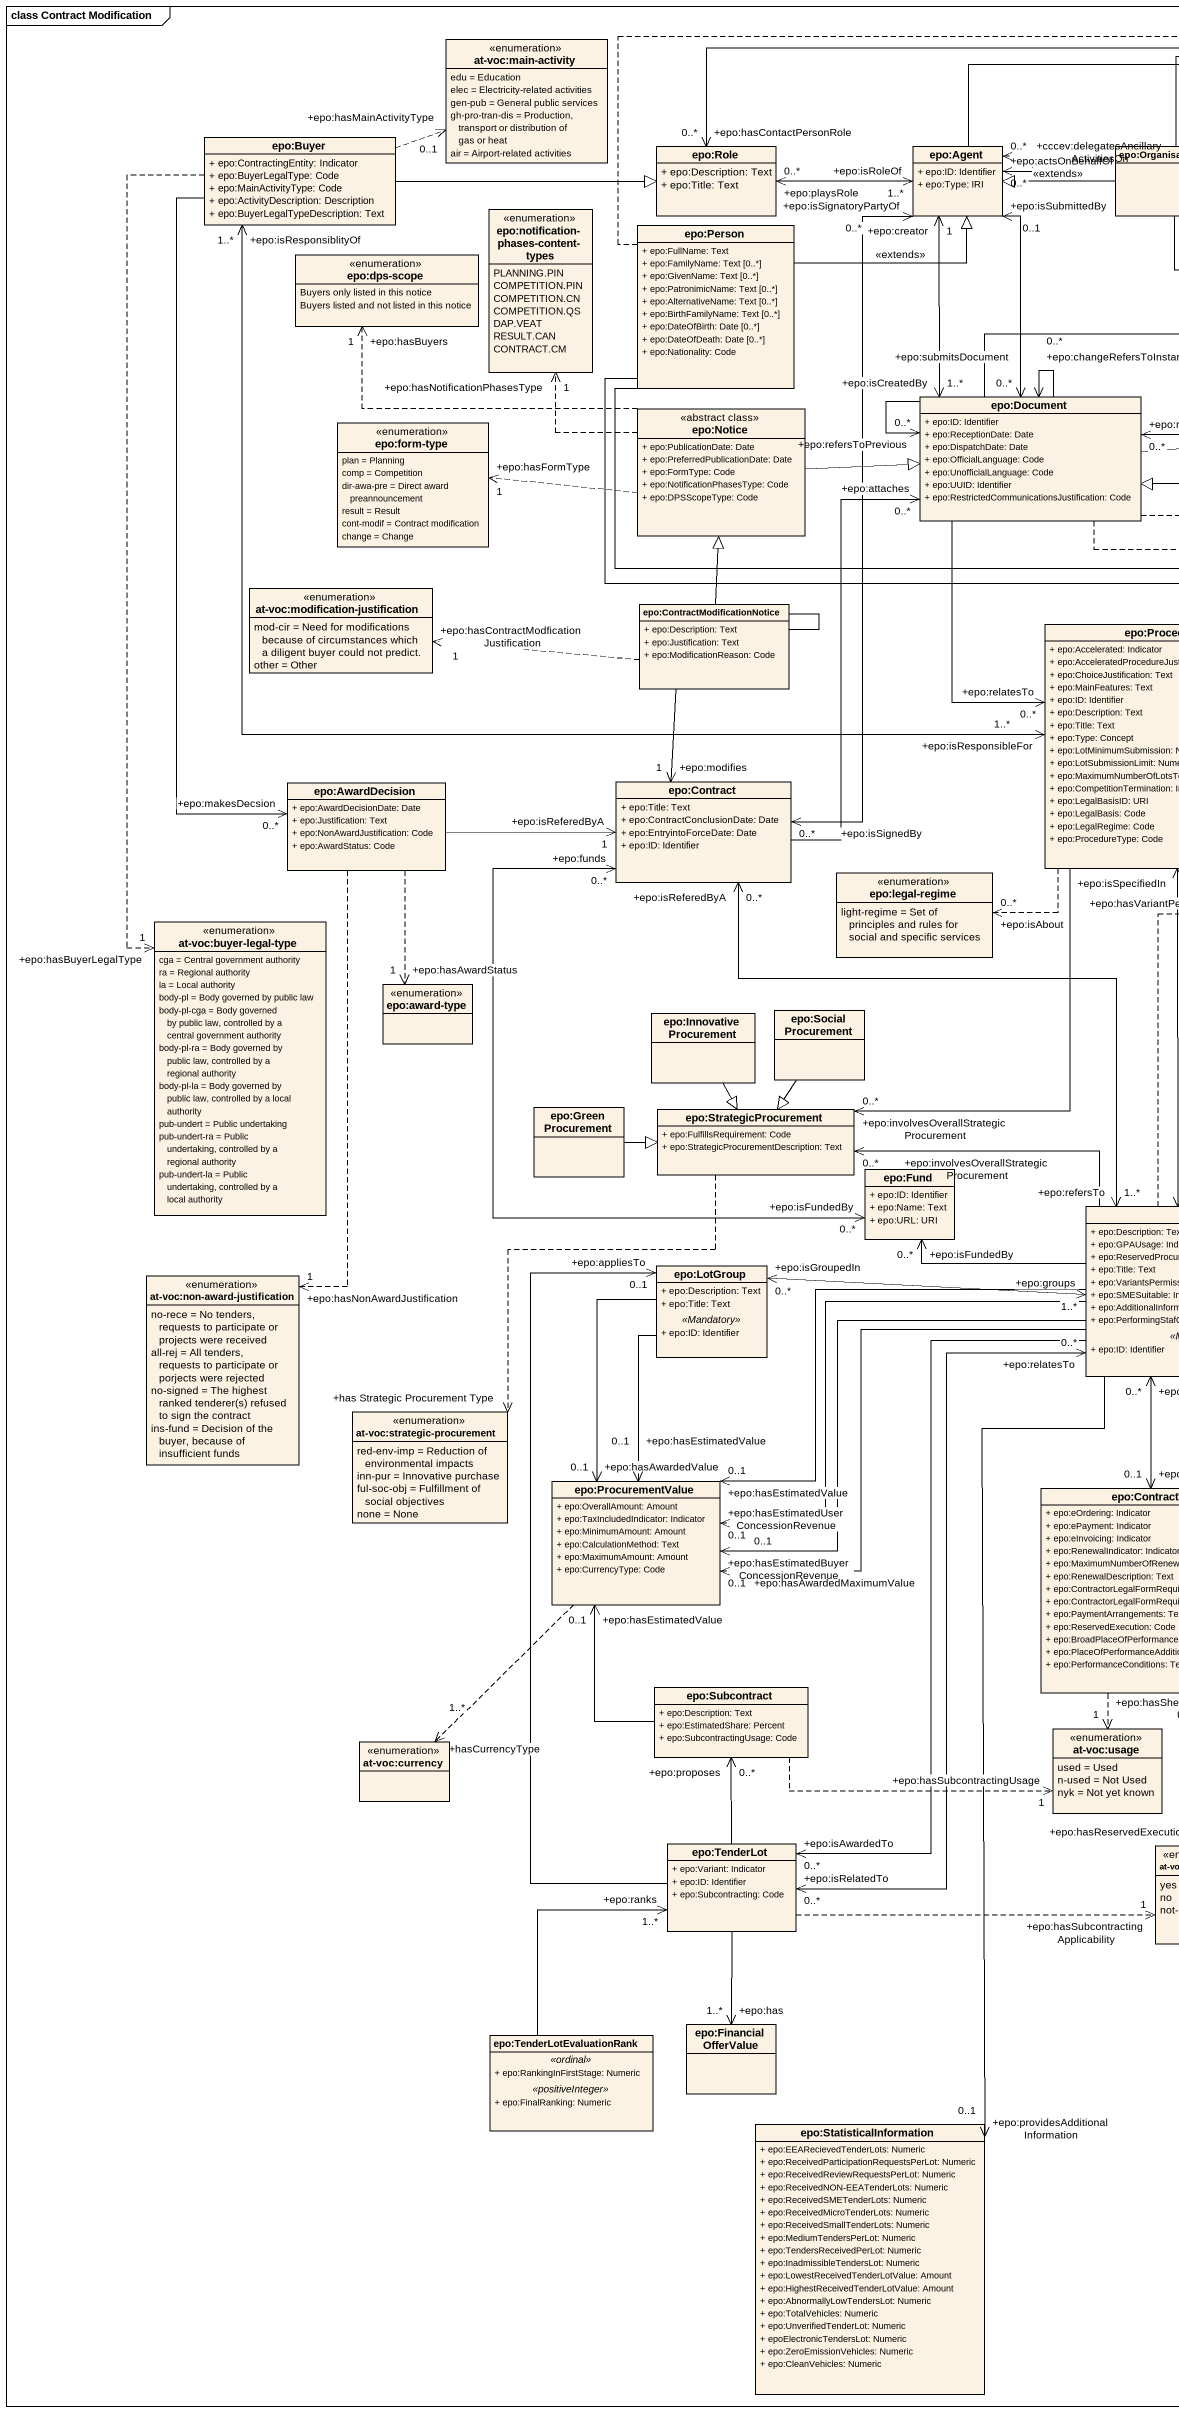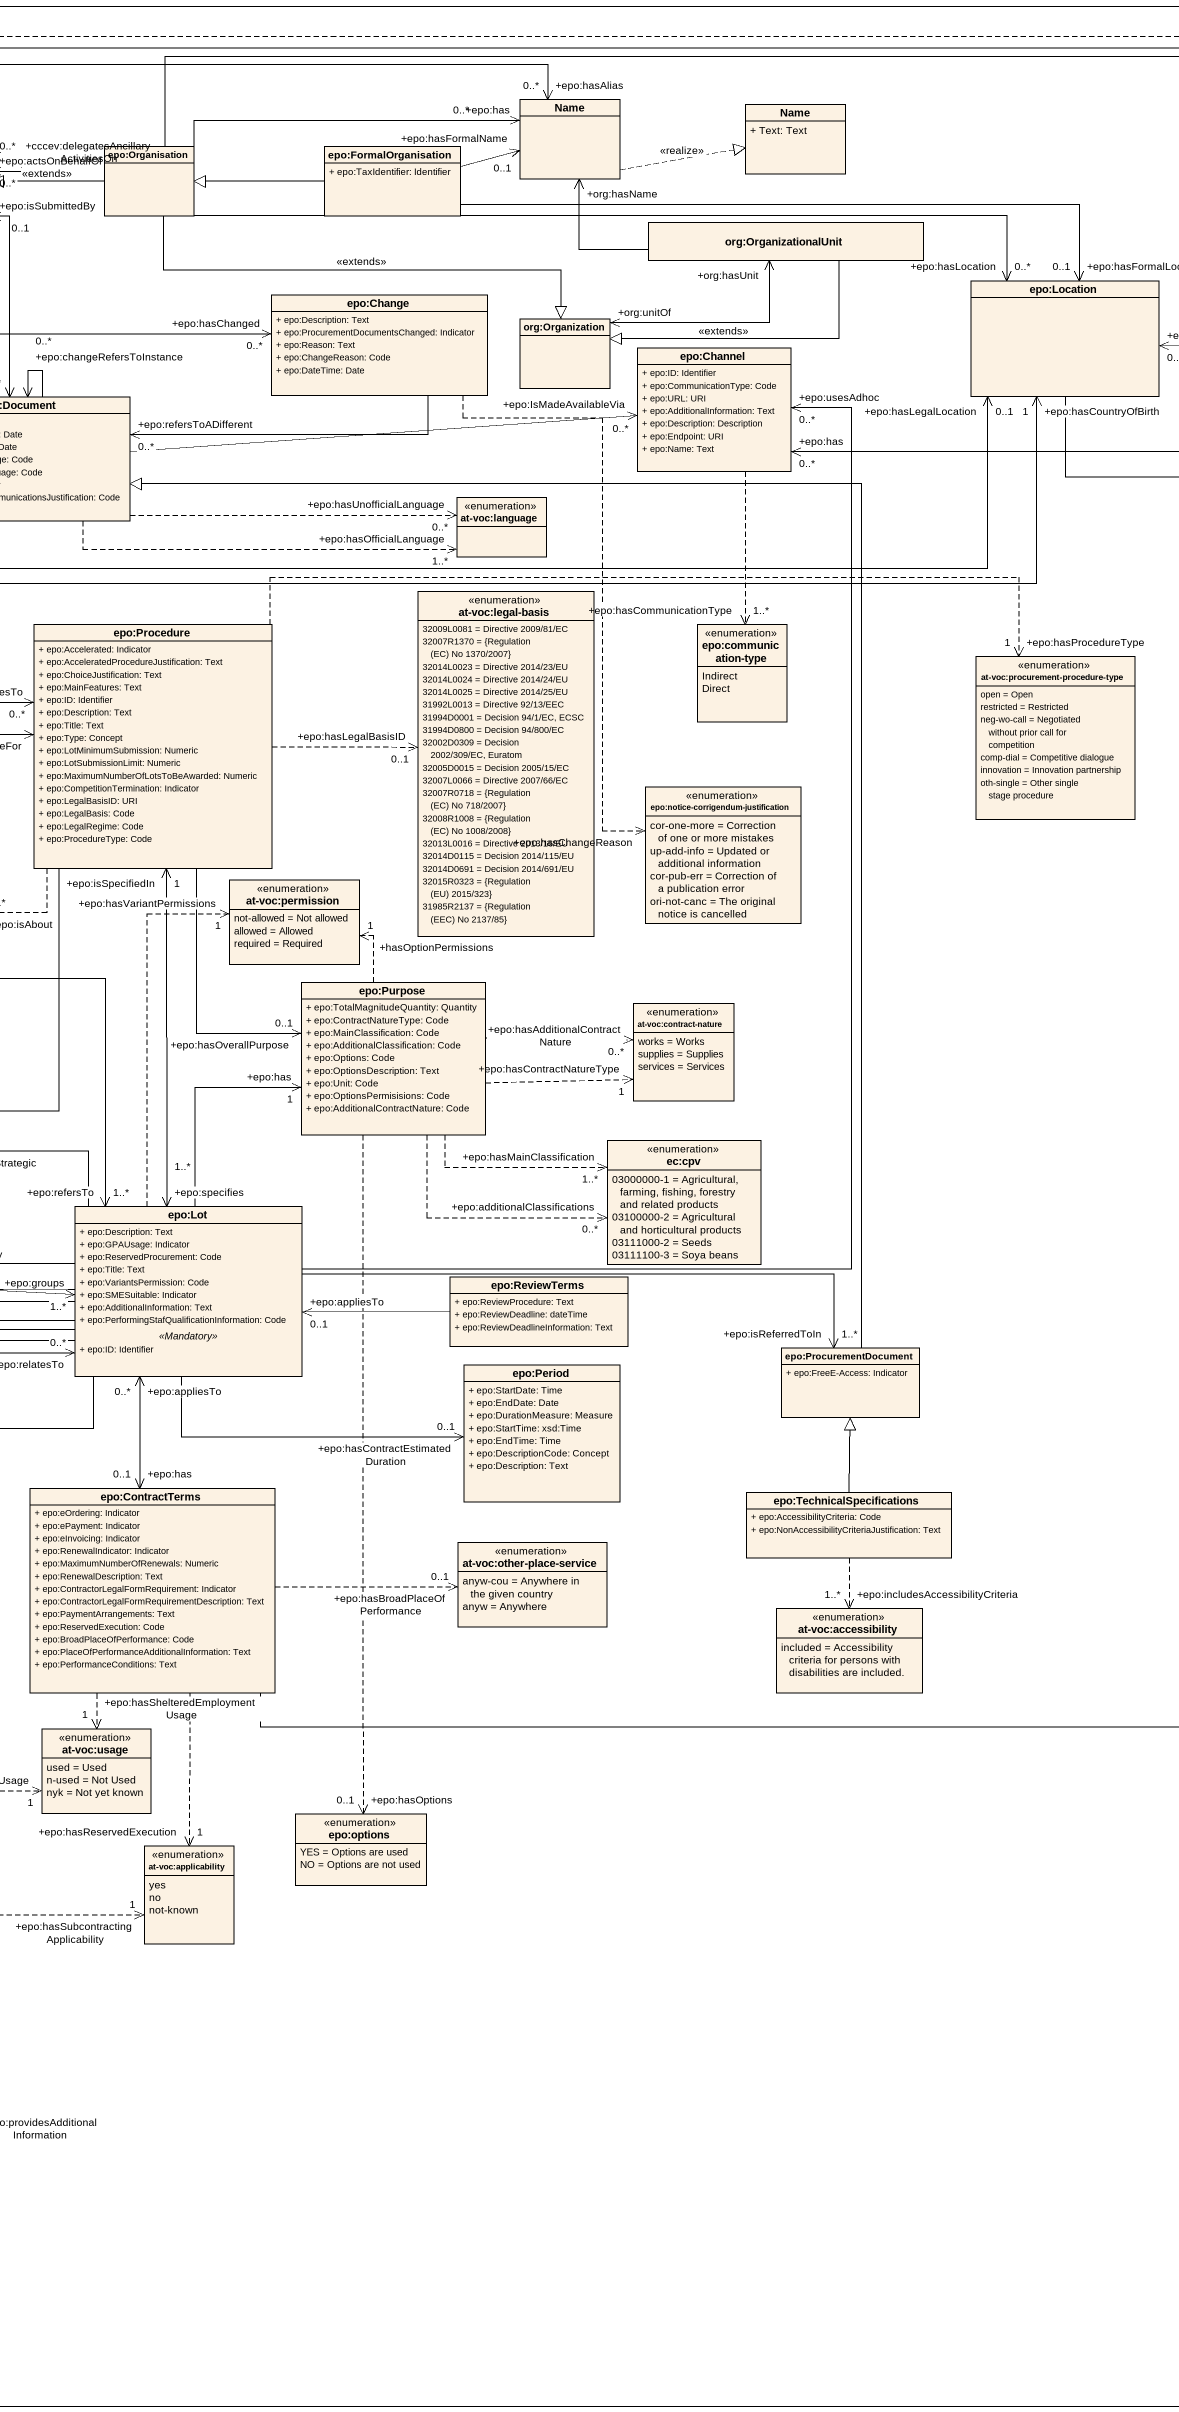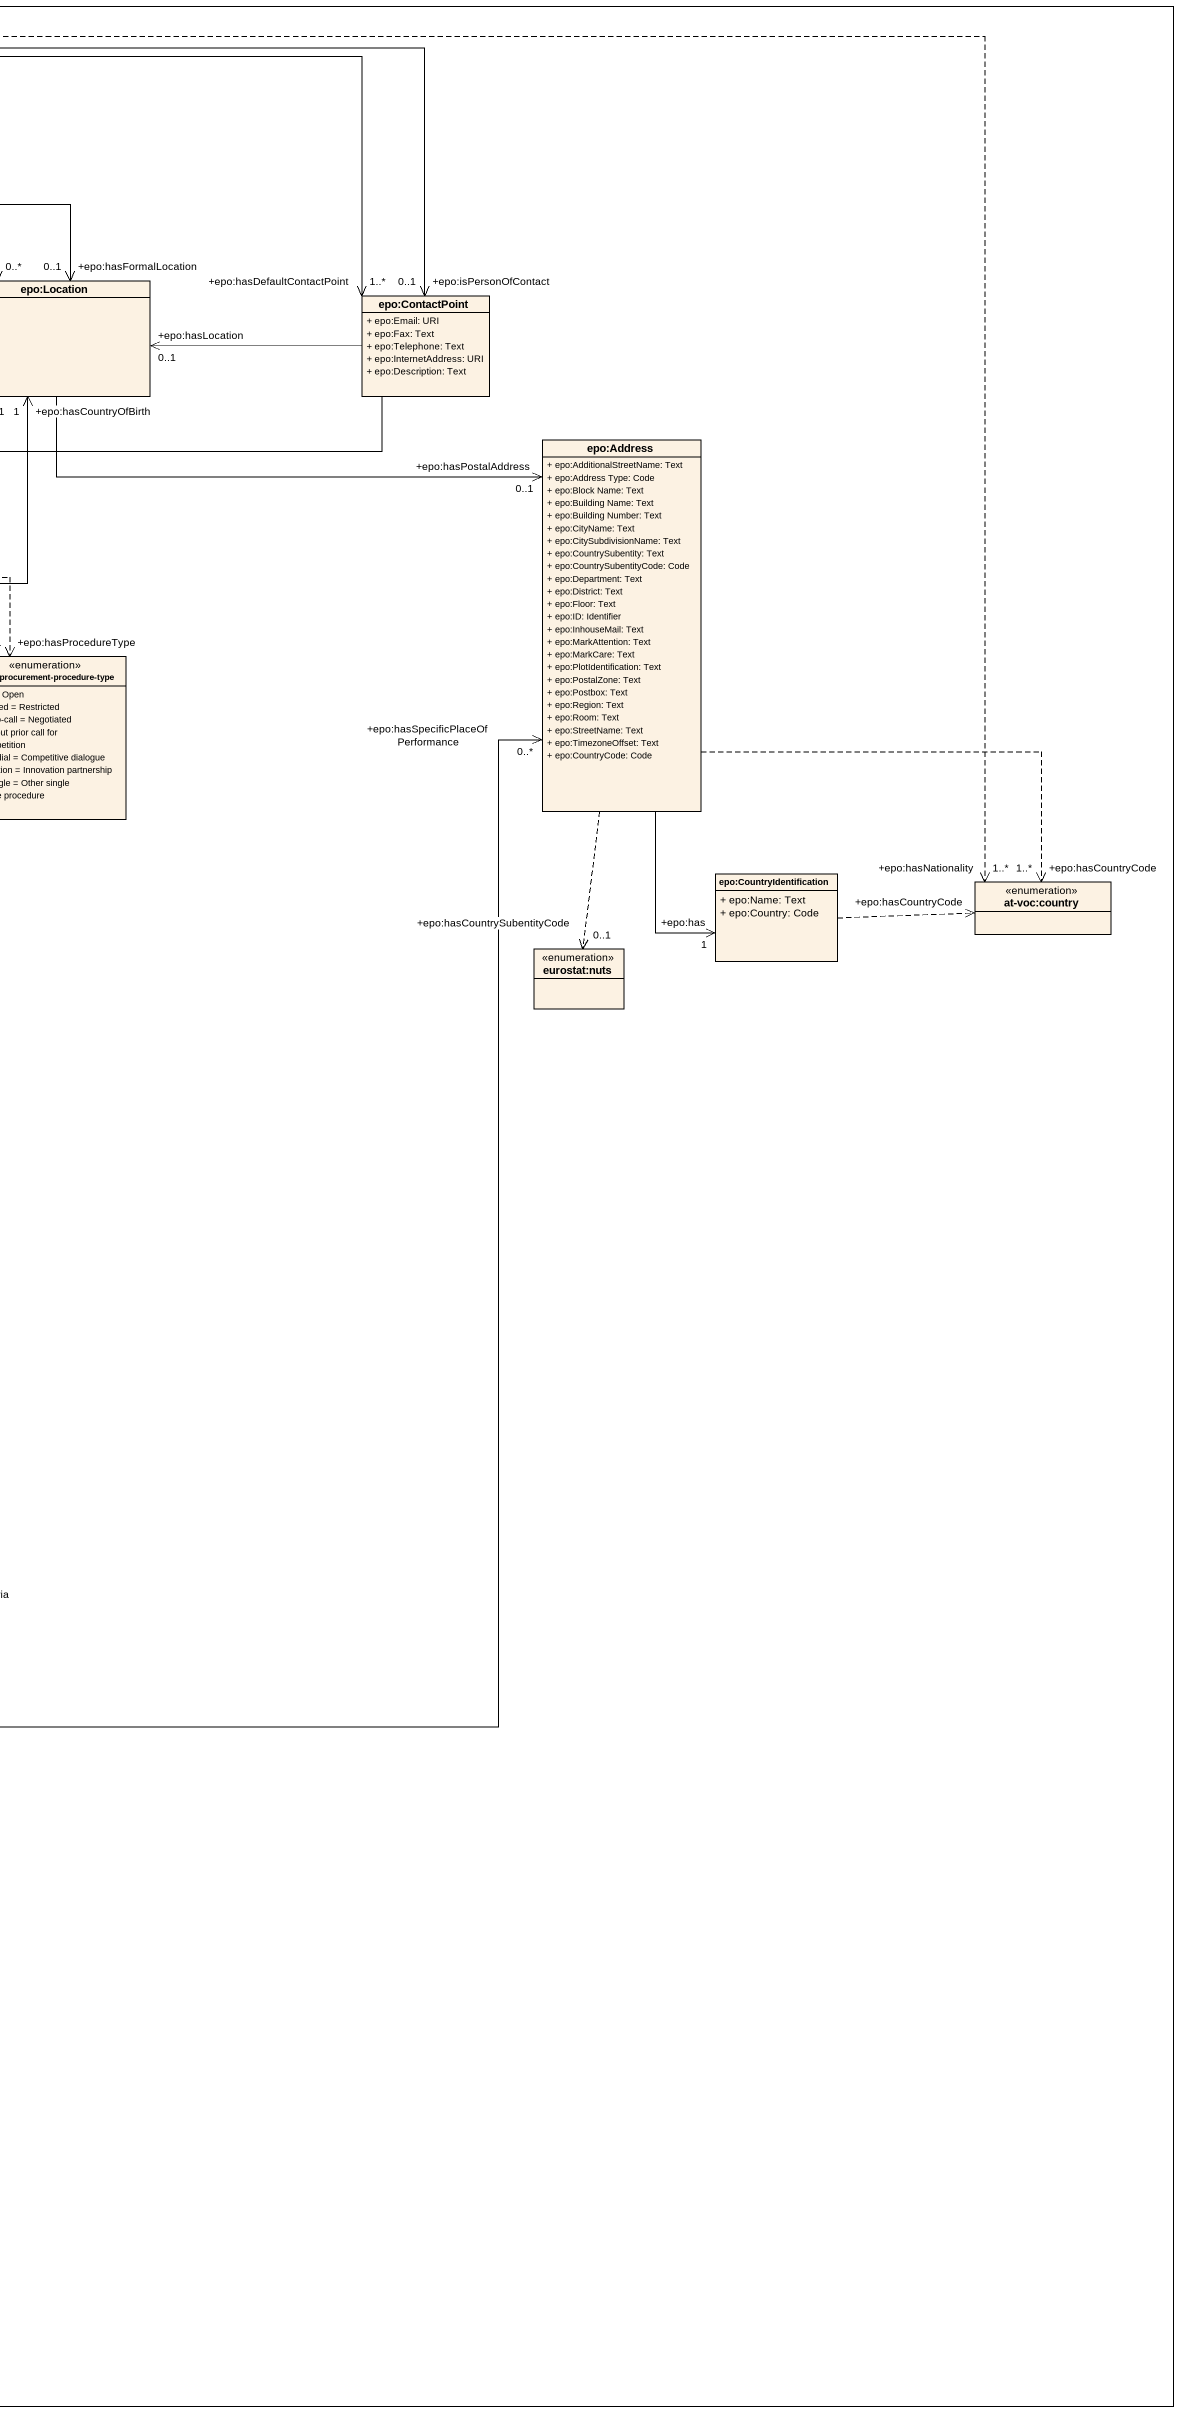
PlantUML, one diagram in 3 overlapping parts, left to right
@startuml
mainframe class Contract Modification
hide circle
hide empty members
skinparam classAttributeIconSize 0
enum "at-voc:main-activity" as at_voc_main_activity {
  edu = Education
  elec = Electricity-related activities
  gen-pub = General public services
  gh-pro-tran-dis = Production, transport or distribution of gas or heat
  air = Airport-related activities
}
class "epo:Buyer" as epo_Buyer {
  + epo:ContractingEntity: Indicator
  + epo:BuyerLegalType: Code
  + epo:MainActivityType: Code
  + epo:ActivityDescription: Description
  + epo:BuyerLegalTypeDescription: Text
}
class Name
class "Name" as Name_2 {
  + Text: Text
}
class "epo:Role" as epo_Role {
  + epo:Description: Text
  + epo:Title: Text
}
class "epo:Agent" as epo_Agent {
  + epo:ID: Identifier
  + epo:Type: IRI
}
class "epo:Organisation" as epo_Organisation
class "epo:FormalOrganisation" as epo_FormalOrganisation {
  + epo:TaxIdentifier: Identifier
}
enum "epo:notification-phases-content-types" as epo_notification_phases {
  PLANNING.PIN
  COMPETITION.PIN
  COMPETITION.CN
  COMPETITION.QS
  DAP.VEAT
  RESULT.CAN
  CONTRACT.CM
}
class "epo:Person" as epo_Person {
  + epo:FullName: Text
  + epo:FamilyName: Text [0..*]
  + epo:GivenName: Text [0..*]
  + epo:PatronimicName: Text [0..*]
  + epo:AlternativeName: Text [0..*]
  + epo:BirthFamilyName: Text [0..*]
  + epo:DateOfBirth: Date [0..*]
  + epo:DateOfDeath: Date [0..*]
  + epo:Nationality: Code
}
class "org:OrganizationalUnit" as org_OrganizationalUnit
enum "epo:dps-scope" as epo_dps_scope {
  Buyers only listed in this notice
  Buyers listed and not listed in this notice
}
class "epo:Change" as epo_Change {
  + epo:Description: Text
  + epo:ProcurementDocumentsChanged: Indicator
  + epo:Reason: Text
  + epo:ChangeReason: Code
  + epo:DateTime: Date
}
class "org:Organization" as org_Organization
class "epo:Location" as epo_Location
class "epo:ContactPoint" as epo_ContactPoint {
  + epo:Email: URI
  + epo:Fax: Text
  + epo:Telephone: Text
  + epo:InternetAddress: URI
  + epo:Description: Text
}
class "epo:Channel" as epo_Channel {
  + epo:ID: Identifier
  + epo:CommunicationType: Code
  + epo:URL: URI
  + epo:AdditionalInformation: Text
  + epo:Description: Description
  + epo:Endpoint: URI
  + epo:Name: Text
}
class "epo:Notice" as epo_Notice <<abstract class>> {
  + epo:PublicationDate: Date
  + epo:PreferredPublicationDate: Date
  + epo:FormType: Code
  + epo:NotificationPhasesType: Code
  + epo:DPSScopeType: Code
}
class "epo:Document" as epo_Document {
  + epo:ID: Identifier
  + epo:ReceptionDate: Date
  + epo:DispatchDate: Date
  + epo:OfficialLanguage: Code
  + epo:UnofficialLanguage: Code
  + epo:UUID: Identifier
  + epo:RestrictedCommunicationsJustification: Code
}
enum "epo:form-type" as epo_form_type {
  plan = Planning
  comp = Competition
  dir-awa-pre = Direct award preannouncement
  result = Result
  cont-modif = Contract modification
  change = Change
}
class "epo:Address" as epo_Address {
  + epo:AdditionalStreetName: Text
  + epo:Address Type: Code
  + epo:Block Name: Text
  + epo:Building Name: Text
  + epo:Building Number: Text
  + epo:CityName: Text
  + epo:CitySubdivisionName: Text
  + epo:CountrySubentity: Text
  + epo:CountrySubentityCode: Code
  + epo:Department: Text
  + epo:District: Text
  + epo:Floor: Text
  + epo:ID: Identifier
  + epo:InhouseMail: Text
  + epo:MarkAttention: Text
  + epo:MarkCare: Text
  + epo:PlotIdentification: Text
  + epo:PostalZone: Text
  + epo:Postbox: Text
  + epo:Region: Text
  + epo:Room: Text
  + epo:StreetName: Text
  + epo:TimezoneOffset: Text
  + epo:CountryCode: Code
}
enum "at-voc:language" as at_voc_language
enum "at-voc:modification-justification" as at_voc_modification {
  mod-cir = Need for modifications because of circumstances which a diligent buyer could not predict.
  other = Other
}
enum "at-voc:legal-basis" as at_voc_legal_basis {
  32009L0081 = Directive 2009/81/EC
  {field} 32007R1370 = {Regulation (EC) No 1370/2007}
  32014L0023 = Directive 2014/23/EU
  32014L0024 = Directive 2014/24/EU
  32014L0025 = Directive 2014/25/EU
  31992L0013 = Directive 92/13/EEC
  31994D0001 = Decision 94/1/EC, ECSC
  31994D0800 = Decision 94/800/EC
  32002D0309 = Decision 2002/309/EC, Euratom
  32005D0015 = Decision 2005/15/EC
  32007L0066 = Directive 2007/66/EC
  {field} 32007R0718 = {Regulation (EC) No 718/2007}
  {field} 32008R1008 = {Regulation (EC) No 1008/2008}
  32013L0016 = Directive 2013/16/EU
  32014D0115 = Decision 2014/115/EU
  32014D0691 = Decision 2014/691/EU
  {field} 32015R0323 = {Regulation (EU) 2015/323}
  {field} 31985R2137 = {Regulation (EEC) No 2137/85}
}
class "epo:ContractModificationNotice" as epo_ContractModificationNoti {
  + epo:Description: Text
  + epo:Justification: Text
  + epo:ModificationReason: Code
}
class "epo:Procedure" as epo_Procedure {
  + epo:Accelerated: Indicator
  + epo:AcceleratedProcedureJustification: Text
  + epo:ChoiceJustification: Text
  + epo:MainFeatures: Text
  + epo:ID: Identifier
  + epo:Description: Text
  + epo:Title: Text
  + epo:Type: Concept
  + epo:LotMinimumSubmission: Numeric
  + epo:LotSubmissionLimit: Numeric
  + epo:MaximumNumberOfLotsToBeAwarded: Numeric
  + epo:CompetitionTermination: Indicator
  + epo:LegalBasisID: URI
  + epo:LegalBasis: Code
  + epo:LegalRegime: Code
  + epo:ProcedureType: Code
}
enum "epo:communication-type" as epo_communication_type {
  Indirect
  Direct
}
enum "at-voc:procurement-procedure-type" as at_voc_procurement {
  open = Open
  restricted = Restricted
  neg-wo-call = Negotiated without prior call for competition
  comp-dial = Competitive dialogue
  innovation = Innovation partnership
  oth-single = Other single stage procedure
}
class "epo:AwardDecision" as epo_AwardDecision {
  + epo:AwardDecisionDate: Date
  + epo:Justification: Text
  + epo:NonAwardJustification: Code
  + epo:AwardStatus: Code
}
class "epo:Contract" as epo_Contract {
  + epo:Title: Text
  + epo:ContractConclusionDate: Date
  + epo:EntryintoForceDate: Date
  + epo:ID: Identifier
}
enum "epo:notice-corrigendum-justification" as epo_notice_corrigendum {
  cor-one-more = Correction of one or more mistakes
  up-add-info = Updated or additional information
  cor-pub-err = Correction of a publication error
  ori-not-canc = The original notice is cancelled
}
enum "epo:legal-regime" as epo_legal_regime {
  light-regime = Set of principles and rules for social and specific services
}
enum "at-voc:permission" as at_voc_permission {
  not-allowed = Not allowed
  allowed = Allowed
  required = Required
}
class "epo:CountryIdentification" as epo_CountryIdentification {
  + epo:Name: Text
  + epo:Country: Code
}
enum "at-voc:country" as at_voc_country
enum "at-voc:buyer-legal-type" as at_voc_buyer_legal_type {
  cga = Central government authority
  ra = Regional authority
  la = Local authority
  body-pl = Body governed by public law
  body-pl-cga = Body governed by public law, controlled by a central government authority
  body-pl-ra = Body governed by public law, controlled by a regional authority
  body-pl-la = Body governed by public law, controlled by a local authority
  pub-undert = Public undertaking
  pub-undert-ra = Public undertaking, controlled by a regional authority
  pub-undert-la = Public undertaking, controlled by a local authority
}
enum "eurostat:nuts" as eurostat_nuts
enum "epo:award-type" as epo_award_type
class "epo:Purpose" as epo_Purpose {
  + epo:TotalMagnitudeQuantity: Quantity
  + epo:ContractNatureType: Code
  + epo:MainClassification: Code
  + epo:AdditionalClassification: Code
  + epo:Options: Code
  + epo:OptionsDescription: Text
  + epo:Unit: Code
  + epo:OptionsPermisisions: Code
  + epo:AdditionalContractNature: Code
}
class "epo:InnovativeProcurement" as epo_InnovativeProcurement
class "epo:SocialProcurement" as epo_SocialProcurement
enum "at-voc:contract-nature" as at_voc_contract_nature {
  works = Works
  supplies = Supplies
  services = Services
}
class "epo:GreenProcurement" as epo_GreenProcurement
class "epo:StrategicProcurement" as epo_StrategicProcurement {
  + epo:FulfillsRequirement: Code
  + epo:StrategicProcurementDescription: Text
}
class "epo:Fund" as epo_Fund {
  + epo:ID: Identifier
  + epo:Name: Text
  + epo:URL: URI
}
enum "ec:cpv" as ec_cpv {
  03000000-1 = Agricultural, farming, fishing, forestry and related products
  03100000-2 = Agricultural and horticultural products
  03111000-2 = Seeds
  03111100-3 = Soya beans
}
class "epo:Lot" as epo_Lot {
  + epo:Description: Text
  + epo:GPAUsage: Indicator
  + epo:ReservedProcurement: Code
  + epo:Title: Text
  + epo:VariantsPermission: Code
  + epo:SMESuitable: Indicator
  + epo:AdditionalInformation: Text
  + epo:PerformingStafQualificationInformation: Code
  .. <<Mandatory>> ..
  + epo:ID: Identifier
}
class "epo:LotGroup" as epo_LotGroup {
  + epo:Description: Text
  + epo:Title: Text
  .. <<Mandatory>> ..
  + epo:ID: Identifier
}
enum "at-voc:non-award-justification" as at_voc_non_award {
  no-rece = No tenders, requests to participate or projects were received
  all-rej = All tenders, requests to participate or porjects were rejected
  {field} no-signed = The highest ranked tenderer(s) refused to sign the contract
  ins-fund = Decision of the buyer, because of insufficient funds
}
class "epo:ReviewTerms" as epo_ReviewTerms {
  + epo:ReviewProcedure: Text
  + epo:ReviewDeadline: dateTime
  + epo:ReviewDeadlineInformation: Text
}
class "epo:ProcurementDocument" as epo_ProcurementDocument {
  + epo:FreeE-Access: Indicator
}
class "epo:Period" as epo_Period {
  + epo:StartDate: Time
  + epo:EndDate: Date
  + epo:DurationMeasure: Measure
  + epo:StartTime: xsd:Time
  + epo:EndTime: Time
  + epo:DescriptionCode: Concept
  + epo:Description: Text
}
enum "at-voc:strategic-procurement" as at_voc_strategic_procurement {
  red-env-imp = Reduction of environmental impacts
  inn-pur = Innovative purchase
  ful-soc-obj = Fulfillment of social objectives
  none = None
}
class "epo:ProcurementValue" as epo_ProcurementValue {
  + epo:OverallAmount: Amount
  + epo:TaxIncludedIndicator: Indicator
  + epo:MinimumAmount: Amount
  + epo:CalculationMethod: Text
  + epo:MaximumAmount: Amount
  + epo:CurrencyType: Code
}
class "epo:ContractTerms" as epo_ContractTerms {
  + epo:eOrdering: Indicator
  + epo:ePayment: Indicator
  + epo:eInvoicing: Indicator
  + epo:RenewalIndicator: Indicator
  + epo:MaximumNumberOfRenewals: Numeric
  + epo:RenewalDescription: Text
  + epo:ContractorLegalFormRequirement: Indicator
  + epo:ContractorLegalFormRequirementDescription: Text
  + epo:PaymentArrangements: Text
  + epo:ReservedExecution: Code
  + epo:BroadPlaceOfPerformance: Code
  + epo:PlaceOfPerformanceAdditionalInformation: Text
  + epo:PerformanceConditions: Text
}
class "epo:TechnicalSpecifications" as epo_TechnicalSpecifications {
  + epo:AccessibilityCriteria: Code
  + epo:NonAccessibilityCriteriaJustification: Text
}
enum "at-voc:other-place-service" as at_voc_other_place_service {
  anyw-cou = Anywhere in the given country
  anyw = Anywhere
}
enum "at-voc:accessibility" as at_voc_accessibility {
  included = Accessibility criteria for persons with disabilities are included.
}
class "epo:Subcontract" as epo_Subcontract {
  + epo:Description: Text
  + epo:EstimatedShare: Percent
  + epo:SubcontractingUsage: Code
}
enum "at-voc:currency" as at_voc_currency
enum "at-voc:usage" as at_voc_usage {
  used = Used
  n-used = Not Used
  nyk = Not yet known
}
class "epo:TenderLot" as epo_TenderLot {
  + epo:Variant: Indicator
  + epo:ID: Identifier
  + epo:Subcontracting: Code
}
enum "at-voc:applicability" as at_voc_applicability {
  yes
  no
  not-known
}
enum "epo:options" as epo_options {
  YES = Options are used
  NO = Options are not used
}
class "epo:TenderLotEvaluationRank" as epo_TenderLotEvaluationRank {
  .. <<ordinal>> ..
  + epo:RankingInFirstStage: Numeric
  .. <<positiveInteger>> ..
  + epo:FinalRanking: Numeric
}
class "epo:FinancialOfferValue" as epo_FinancialOfferValue
class "epo:StatisticalInformation" as epo_StatisticalInformation {
  + epo:EEARecievedTenderLots: Numeric
  + epo:ReceivedParticipationRequestsPerLot: Numeric
  + epo:ReceivedReviewRequestsPerLot: Numeric
  + epo:ReceivedNON-EEATenderLots: Numeric
  + epo:ReceivedSMETenderLots: Numeric
  + epo:ReceivedMicroTenderLots: Numeric
  + epo:ReceivedSmallTenderLots: Numeric
  + epo:MediumTendersPerLot: Numeric
  + epo:TendersReceivedPerLot: Numeric
  + epo:InadmissibleTendersLot: Numeric
  + epo:LowestReceivedTenderLotValue: Amount
  + epo:HighestReceivedTenderLotValue: Amount
  + epo:AbnormallyLowTendersLot: Numeric
  + epo:TotalVehicles: Numeric
  + epo:UnverifiedTenderLot: Numeric
  + epoElectronicTendersLot: Numeric
  + epo:ZeroEmissionVehicles: Numeric
  + epo:CleanVehicles: Numeric
}
epo_Buyer .right.> "+epo:hasMainActivityType\n0..1" at_voc_main_activity
epo_Buyer -right-|> epo_Role
epo_Buyer --> "+epo:makesDecsion\n0..*" epo_AwardDecision
epo_Buyer ..> "+epo:hasBuyerLegalType\n1" at_voc_buyer_legal_type
Name .right.|> Name_2 : <<realize>>
epo_Agent -right-> "+epo:hasAlias\n0..*" Name
epo_Agent "+epo:isRoleOf\n1..*" <-left-> "+epo:playsRole\n0..*" epo_Role
epo_Agent "+epo:actsOnBehalfOf\n0..*" <--> "+cccev:delegatesAncillaryActivitiesOn\n0..*" epo_Agent
epo_Agent "+epo:creator\n1" <--> "+epo:isCreatedBy\n1..*" epo_Document
epo_Organisation -right-> "+epo:has\n0..*" Name
epo_Organisation -left-|> epo_Agent : <<extends>>
epo_Organisation -right-|> org_Organization : <<extends>>
epo_Organisation -right-> "+epo:hasLocation\n0..*" epo_Location
epo_Organisation -right-> "+epo:hasDefaultContactPoint\n1..*" epo_ContactPoint
epo_FormalOrganisation -right-> "+epo:hasFormalName\n0..1" Name
epo_FormalOrganisation -left-|> epo_Organisation
epo_FormalOrganisation -right-> "+epo:hasFormalLocation\n0..1" epo_Location
epo_Person -right-|> epo_Agent : <<extends>>
epo_Person -right-> "+epo:hasLegalLocation\n0..1" epo_Location
epo_Person -right-> "+epo:hasCountryOfBirth\n1" epo_Location
epo_Person .right.> "+epo:hasNationality\n1..*" at_voc_country
org_OrganizationalUnit -left-> "+org:hasName" Name
org_OrganizationalUnit -left-|> org_Organization : <<extends>>
org_OrganizationalUnit "+org:hasUnit" <-left-> "+org:unitOf" org_Organization
epo_Change -left-> "+epo:refersToADifferent\n0..*" epo_Document
epo_Change ..> "+epo:hasChangeReason" epo_notice_corrigendum
epo_Location -right-> "+epo:hasPostalAddress\n0..1" epo_Address
epo_ContactPoint "+epo:isPersonOfContact\n0..1" <-left-> "+epo:hasContactPersonRole\n0..*" epo_Role
epo_ContactPoint -left-> "+epo:hasLocation\n0..1" epo_Location
epo_ContactPoint -left-> "+epo:has\n0..*" epo_Channel
epo_Channel ..> "+epo:hasCommunicationType\n1..*" epo_communication_type
epo_Notice .up.> "+epo:hasNotificationPhasesType\n1" epo_notification_phases
epo_Notice .left.> "+epo:hasBuyers\n1" epo_dps_scope
epo_Notice -right-|> epo_Document
epo_Notice .left.> "+epo:hasFormType\n1" epo_form_type
epo_Document "+epo:submitsDocument\n0..*" <-up-> "+epo:isSubmittedBy\n0..1" epo_Agent
epo_Document -right-> "+epo:hasChanged\n0..*" epo_Change
epo_Document -right-> "+epo:IsMadeAvailableVia\n0..*" epo_Channel
epo_Document --> "+epo:changeRefersToInstance\n0..*" epo_Document
epo_Document --> "+epo:refersToPrevious\n0..*" epo_Document
epo_Document .right.> "+epo:hasOfficialLanguage\n1..*" at_voc_language
epo_Document .right.> "+epo:hasUnofficialLanguage\n0..*" at_voc_language
epo_Document --> "+epo:relatesTo\n0..*" epo_Procedure
epo_Address --> "+epo:has\n1" epo_CountryIdentification
epo_Address ..> "+epo:hasCountryCode\n1..*" at_voc_country
epo_Address ..> "+epo:hasCountrySubentityCode\n0..1" eurostat_nuts
epo_ContractModificationNoti -up-|> epo_Notice
epo_ContractModificationNoti .left.> "+epo:hasContractModficationJustification\n1" at_voc_modification
epo_ContractModificationNoti -- epo_ContractModificationNoti
epo_ContractModificationNoti --> "+epo:modifies\n1" epo_Contract
epo_Procedure "+epo:isResponsibleFor\n1..*" <-up-> "+epo:isResponsiblityOf\n1..*" epo_Buyer
epo_Procedure .right.> "+epo:hasLegalBasisID\n0..1" at_voc_legal_basis
epo_Procedure .right.> "+epo:hasProcedureType\n1" at_voc_procurement
epo_Procedure ..> "+epo:isAbout\n0..*" epo_legal_regime
epo_Procedure --> "+epo:hasOverallPurpose\n0..1" epo_Purpose
epo_Procedure --> "+epo:involvesOverallStrategicProcurement\n0..*" epo_StrategicProcurement
epo_Procedure "+epo:isSpecifiedIn\n1" <--> "+epo:specifies\n1..*" epo_Lot
epo_AwardDecision -right-> "+epo:isReferedByA\n1" epo_Contract
epo_AwardDecision ..> "+epo:hasAwardStatus\n1" epo_award_type
epo_AwardDecision ..> "+epo:hasNonAwardJustification\n1" at_voc_non_award
epo_Contract "+epo:isSignedBy\n0..*" <-up-> "+epo:isSignatoryPartyOf\n0..*" epo_Agent
epo_Contract -up-> "+epo:attaches\n0..*" epo_Document
epo_Contract "+epo:funds\n0..*" <--> "+epo:isFundedBy\n0..*" epo_Fund
epo_Contract "+epo:isReferedByA\n0..*" <--> "+epo:refersTo\n1..*" epo_Lot
epo_CountryIdentification .right.> "+epo:hasCountryCode" at_voc_country
epo_Purpose .up.> "+hasOptionPermissions\n1" at_voc_permission
epo_Purpose .right.> "+epo:hasContractNatureType\n1" at_voc_contract_nature
epo_Purpose .right.> "+epo:hasAdditionalContractNature\n0..*" at_voc_contract_nature
epo_Purpose .right.> "+epo:hasMainClassification\n1..*" ec_cpv
epo_Purpose .right.> "+epo:additionalClassifications\n0..*" ec_cpv
epo_Purpose ..> "+epo:hasOptions\n0..1" epo_options
epo_InnovativeProcurement --|> epo_StrategicProcurement
epo_SocialProcurement --|> epo_StrategicProcurement
epo_GreenProcurement -right-|> epo_StrategicProcurement
epo_StrategicProcurement ..> "+has Strategic Procurement Type" at_voc_strategic_procurement
epo_Lot -up-> "+epo:usesAdhoc\n0..*" epo_Channel
epo_Lot .up.> "+epo:hasVariantPermissions\n1" at_voc_permission
epo_Lot -up-> "+epo:has\n1" epo_Purpose
epo_Lot -left-> "+epo:involvesOverallStrategicProcurement\n0..*" epo_StrategicProcurement
epo_Lot -left-> "+epo:isFundedBy\n0..*" epo_Fund
epo_Lot "+epo:groups\n1..*" <-left-> "+epo:isGroupedIn\n0..*" epo_LotGroup
epo_Lot -right-> "+epo:isReferredToIn\n1..*" epo_ProcurementDocument
epo_Lot -right-> "+epo:hasContractEstimatedDuration\n0..1" epo_Period
epo_Lot -left-> "+epo:hasEstimatedValue\n0..1" epo_ProcurementValue
epo_Lot -left-> "+epo:hasEstimatedUserConcessionRevenue\n0..1" epo_ProcurementValue
epo_Lot -left-> "+epo:hasEstimatedBuyerConcessionRevenue\n0..1" epo_ProcurementValue
epo_Lot -left-> "+epo:hasAwardedMaximumValue\n0..1" epo_ProcurementValue
epo_Lot "+epo:appliesTo\n0..*" <--> "+epo:has\n0..1" epo_ContractTerms
epo_Lot --> "+epo:isAwardedTo\n0..*" epo_TenderLot
epo_Lot --> "+epo:providesAdditionalInformation\n0..1" epo_StatisticalInformation
epo_LotGroup --> "+epo:hasAwardedValue\n0..1" epo_ProcurementValue
epo_LotGroup --> "+epo:hasEstimatedValue\n0..1" epo_ProcurementValue
epo_ReviewTerms -left-> "+epo:appliesTo\n0..1" epo_Lot
epo_ProcurementDocument -up-|> epo_Document
epo_ProcurementValue ..> "+hasCurrencyType\n1..*" at_voc_currency
epo_ContractTerms -up-> "+epo:hasSpecificPlaceOfPerformance\n0..*" epo_Address
epo_ContractTerms .right.> "+epo:hasBroadPlaceOfPerformance\n0..1" at_voc_other_place_service
epo_ContractTerms ..> "+epo:hasShelteredEmploymentUsage\n1" at_voc_usage
epo_ContractTerms ..> "+epo:hasReservedExecution\n1" at_voc_applicability
epo_TechnicalSpecifications -up-|> epo_ProcurementDocument
epo_TechnicalSpecifications ..> "+epo:includesAccessibilityCriteria\n1..*" at_voc_accessibility
epo_Subcontract -up-> "+epo:hasEstimatedValue\n0..1" epo_ProcurementValue
epo_Subcontract .right.> "+epo:hasSubcontractingUsage\n1" at_voc_usage
epo_TenderLot "+epo:isRelatedTo\n0..*" <-up-> "+epo:relatesTo\n0..*" epo_Lot
epo_TenderLot -up-> "+epo:appliesTo\n0..1" epo_LotGroup
epo_TenderLot -up-> "+epo:proposes\n0..*" epo_Subcontract
epo_TenderLot .right.> "+epo:hasSubcontractingApplicability\n1" at_voc_applicability
epo_TenderLot --> "+epo:has\n1..*" epo_FinancialOfferValue
epo_TenderLotEvaluationRank -up-> "+epo:ranks\n1..*" epo_TenderLot
@enduml
